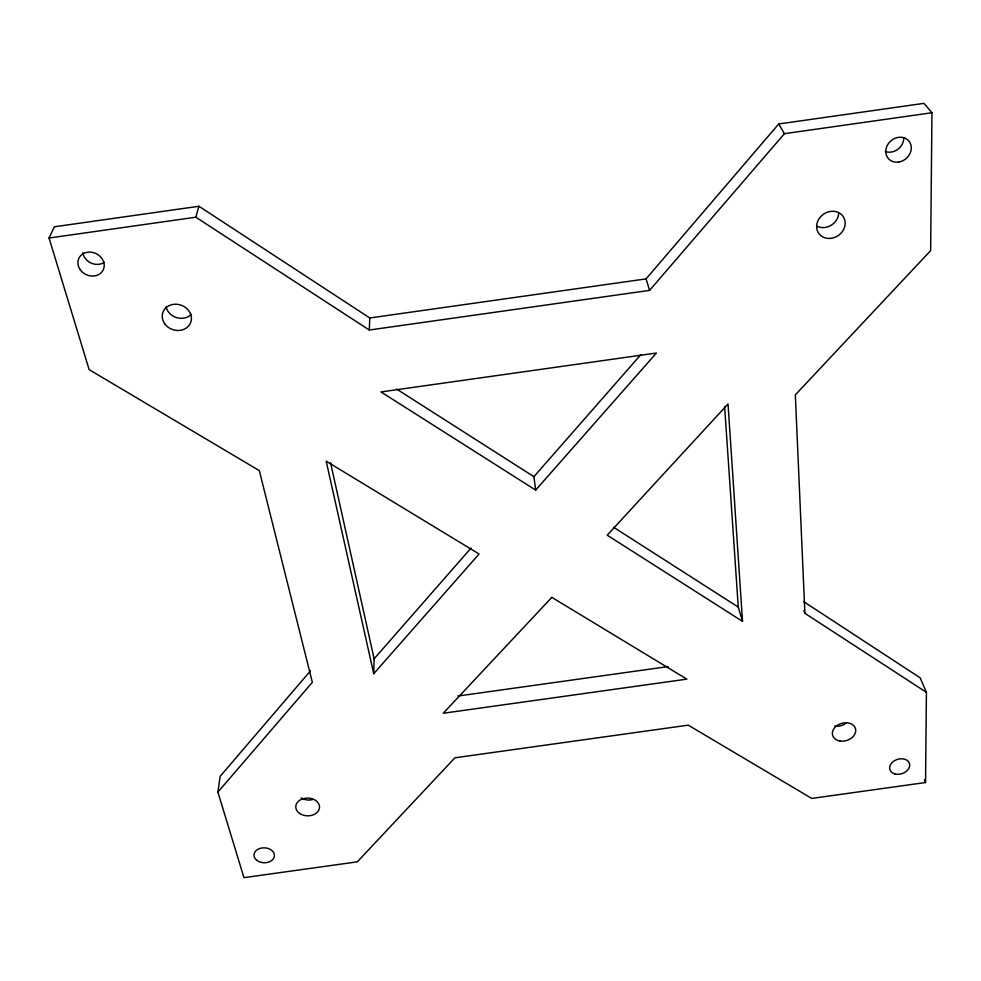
<?xml version="1.0" encoding="UTF-8"?>
<svg xmlns="http://www.w3.org/2000/svg" width="981" height="981" viewBox="0 0 981 981"><rect width="100%" height="100%" fill="white"/><g stroke="black" fill="none" stroke-linecap="round" stroke-linejoin="round"><path stroke-width="1.47" d="M310.523 670.796L220.136 776.363L217.892 792.108L243.962 877.652L357.329 861.833L454.914 757.798L688.27 725.155L811.728 798.424L925.549 782.531L926.42 692.341L920.092 677.773L803.697 601.66M217.892 792.108L312.35 682.322L259.315 470.61L89.148 369.641L49.05 238.027L54.372 226.783L198.947 206.268L369.788 317.967L646.074 278.886L778.706 123.974L924.016 103.348L931.95 112.741L930.638 250.633L795.321 394.889L804.898 613.321L926.42 692.341M373.736 673.714L326.183 461.18L479.084 553.995L373.736 673.714L374.117 658.815L330.572 462.836M931.95 112.741L784.42 133.674L649.594 290.376L369.297 330.021L369.788 317.967M49.05 238.027L195.82 217.206L198.947 206.268M374.117 658.815L471.027 548.097M535.675 490.108L656.399 353.037L380.971 391.934L535.675 490.108L533.909 476.68L640.765 354.73M457.906 696.032L668.245 666.565M742.519 621.353L607.202 535.197L728.025 403.976L742.519 621.353L738.264 607.092L724.628 406.612M396.68 389.101L533.909 476.68M613.542 527.226L738.264 607.092M195.82 217.206L369.297 330.021M778.706 123.974L784.42 133.674M924.445 779.797L925.549 782.531M803.893 610.489L804.898 613.321M646.074 278.886L649.594 290.376M312.681 799.601A11.735 8.841 1.4 0 1 301.179 797.872M846.076 723.205A11.76 8.866 -16.6 0 1 834.708 726.05M838.681 213.846A14.617 12.839 -35.1 0 1 816.584 225.998M903.746 137.732A13.317 11.551 -41.2 0 1 885.291 151.479M191.381 314.239A14.592 12.778 19.9 0 1 176.813 317.672A14.592 12.778 19.9 0 1 166.034 306.918M104.342 262.234A13.28 11.478 25.9 0 1 91.159 263.116A13.28 11.478 25.9 0 1 82.833 252.706M551.825 597.355L443.253 713.248L686.859 679.134L551.825 597.355M299.879 813.605A11.882 8.878 1.3 0 0 319.328 808.749A11.882 8.878 1.3 0 0 303.754 798.534A11.882 8.878 1.3 0 0 299.879 813.605M256.814 860.325A10.239 7.468 2.1 0 0 274.03 857.541A10.239 7.468 2.1 0 0 261.768 847.989A10.239 7.468 2.1 0 0 256.814 860.325M839.834 740.962A11.907 8.915 -16.5 0 0 855.591 729.116A11.907 8.915 -16.5 0 0 836.683 725.83A11.907 8.915 -16.5 0 0 839.834 740.962M894.905 773.935A10.264 7.492 -17.3 0 0 909.706 764.91A10.264 7.492 -17.3 0 0 894.39 760.753A10.264 7.492 -17.3 0 0 894.905 773.935M829.46 238.457A14.825 12.974 -34.5 0 0 843.918 217.794A14.825 12.974 -34.5 0 0 819.343 218.346A14.825 12.974 -34.5 0 0 829.46 238.457M898.903 162A13.513 11.686 -40.7 0 0 909.387 141.681A13.513 11.686 -40.7 0 0 887.278 145.421A13.513 11.686 -40.7 0 0 898.903 162M165.078 324.233A14.801 12.912 19.3 0 0 190.216 323.595A14.801 12.912 19.3 0 0 175.158 304.22A14.801 12.912 19.3 0 0 165.078 324.233M79.878 269.199A13.489 11.613 25.3 0 0 102.662 270.903A13.489 11.613 25.3 0 0 90.608 252.142A13.489 11.613 25.3 0 0 79.878 269.199"/></g></svg>
